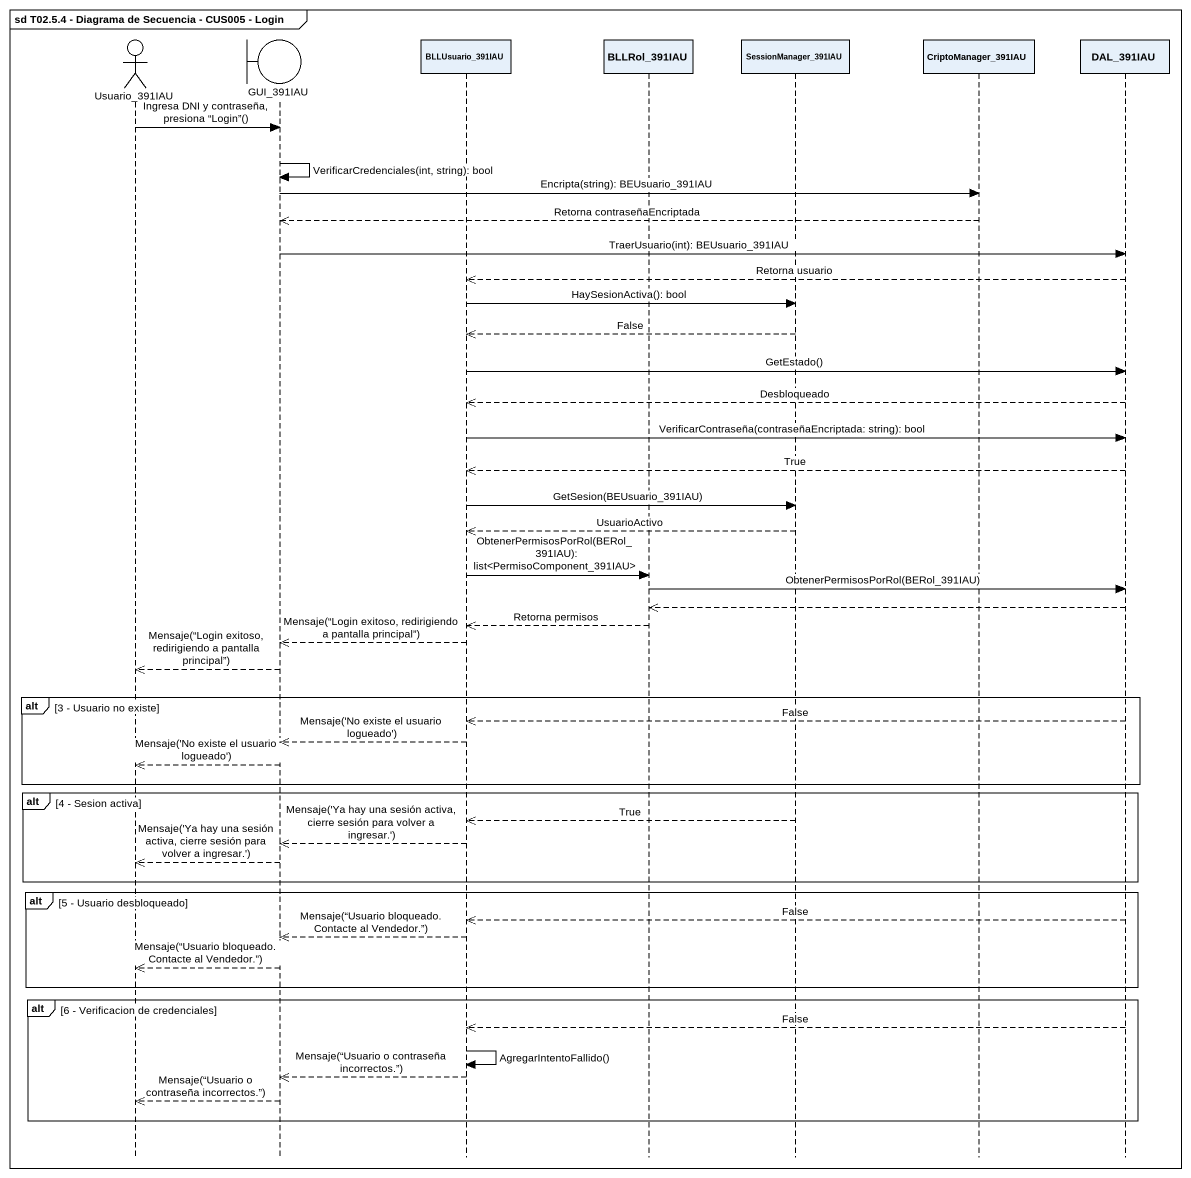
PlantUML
@startuml
mainframe sd T02.5.4 - Diagrama de Secuencia - CUS005 - Login
hide footbox
actor Usuario_391IAU
boundary GUI_391IAU
participant BLLUsuario_391IAU
participant BLLRol_391IAU
participant SessionManager_391IAU
participant CriptoManager_391IAU
participant DAL_391IAU

Usuario_391IAU -> GUI_391IAU : Ingresa DNI y contraseña, presiona “Login”()
GUI_391IAU -> GUI_391IAU : VerificarCredenciales(int, string): bool
GUI_391IAU -> CriptoManager_391IAU : Encripta(string): BEUsuario_391IAU
CriptoManager_391IAU -->> GUI_391IAU : Retorna contraseñaEncriptada
GUI_391IAU -> DAL_391IAU : TraerUsuario(int): BEUsuario_391IAU
DAL_391IAU -->> BLLUsuario_391IAU : Retorna usuario
BLLUsuario_391IAU -> SessionManager_391IAU : HaySesionActiva(): bool
SessionManager_391IAU -->> BLLUsuario_391IAU : False
BLLUsuario_391IAU -> DAL_391IAU : GetEstado()
DAL_391IAU -->> BLLUsuario_391IAU : Desbloqueado
BLLUsuario_391IAU -> DAL_391IAU : VerificarContraseña(contraseñaEncriptada: string): bool
DAL_391IAU -->> BLLUsuario_391IAU : True
BLLUsuario_391IAU -> SessionManager_391IAU : GetSesion(BEUsuario_391IAU)
SessionManager_391IAU -->> BLLUsuario_391IAU : UsuarioActivo
BLLUsuario_391IAU -> BLLRol_391IAU : ObtenerPermisosPorRol(BERol_391IAU): list<PermisoComponent_391IAU>
BLLRol_391IAU -> DAL_391IAU : ObtenerPermisosPorRol(BERol_391IAU)
DAL_391IAU -->> BLLRol_391IAU
BLLRol_391IAU -->> BLLUsuario_391IAU : Retorna permisos
BLLUsuario_391IAU -->> GUI_391IAU : Mensaje(“Login exitoso, redirigiendo a pantalla principal”)
GUI_391IAU -->> Usuario_391IAU : Mensaje(“Login exitoso, redirigiendo a pantalla principal”)
alt 3 - Usuario no existe
  DAL_391IAU -->> BLLUsuario_391IAU : False
  BLLUsuario_391IAU -->> GUI_391IAU : Mensaje('No existe el usuario logueado')
  GUI_391IAU -->> Usuario_391IAU : Mensaje('No existe el usuario logueado')
end
alt 4 - Sesion activa
  SessionManager_391IAU -->> BLLUsuario_391IAU : True
  BLLUsuario_391IAU -->> GUI_391IAU : Mensaje('Ya hay una sesión activa, cierre sesión para volver a ingresar.')
  GUI_391IAU -->> Usuario_391IAU : Mensaje('Ya hay una sesión activa, cierre sesión para volver a ingresar.')
end
alt 5 - Usuario desbloqueado
  DAL_391IAU -->> BLLUsuario_391IAU : False
  BLLUsuario_391IAU -->> GUI_391IAU : Mensaje(“Usuario bloqueado. Contacte al Vendedor.”)
  GUI_391IAU -->> Usuario_391IAU : Mensaje(“Usuario bloqueado. Contacte al Vendedor.”)
end
alt 6 - Verificacion de credenciales
  DAL_391IAU -->> BLLUsuario_391IAU : False
  BLLUsuario_391IAU -> BLLUsuario_391IAU : AgregarIntentoFallido()
  BLLUsuario_391IAU -->> GUI_391IAU : Mensaje(“Usuario o contraseña incorrectos.”)
  GUI_391IAU -->> Usuario_391IAU : Mensaje(“Usuario o contraseña incorrectos.”)
end
@enduml
